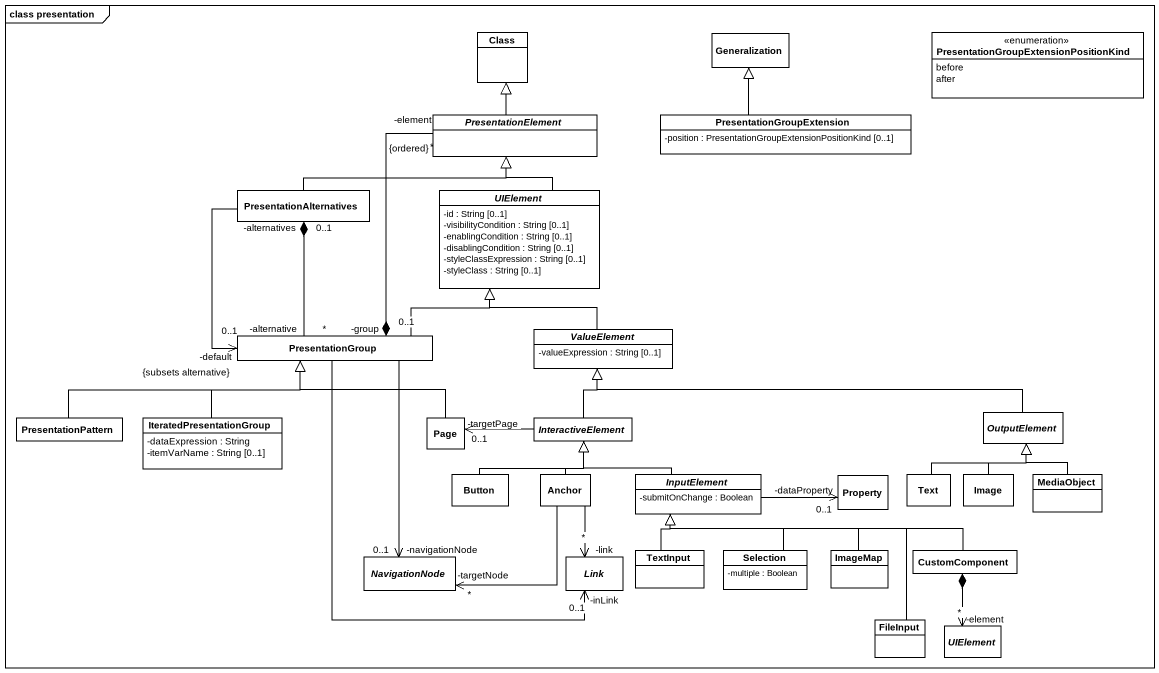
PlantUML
@startuml
mainframe class presentation
hide circle
hide empty members
skinparam classAttributeIconSize 0
class "Class" as Class_ #FFFFFF
class Generalization #FFFFFF
enum "PresentationGroupExtensionPositionKind" as PresentationGroupExtensionPo {
  before
  after
}
abstract class PresentationElement
class PresentationGroupExtension {
  -position : PresentationGroupExtensionPositionKind [0..1]
}
class PresentationAlternatives
abstract class UIElement {
  -id : String [0..1]
  -visibilityCondition : String [0..1]
  -enablingCondition : String [0..1]
  -disablingCondition : String [0..1]
  -styleClassExpression : String [0..1]
  -styleClass : String [0..1]
}
class PresentationGroup
abstract class ValueElement {
  -valueExpression : String [0..1]
}
class PresentationPattern
class IteratedPresentationGroup {
  -dataExpression : String
  -itemVarName : String [0..1]
}
class "Page" as Page_
abstract class InteractiveElement
abstract class OutputElement
class Button
class Anchor
abstract class InputElement {
  -submitOnChange : Boolean
}
class Property
class Text
class Image
class MediaObject
abstract class NavigationNode
abstract class Link
class TextInput
class Selection {
  -multiple : Boolean
}
class ImageMap
class CustomComponent
class FileInput
abstract class "UIElement" as UIElement_2
PresentationElement -up-|> Class_
PresentationGroupExtension -up-|> Generalization
PresentationAlternatives -right-|> PresentationElement
PresentationAlternatives --> "-default\n0..1\n{subsets alternative}" PresentationGroup
PresentationAlternatives "-alternatives\n0..1" *-- "-alternative\n*" PresentationGroup
UIElement -up-|> PresentationElement
PresentationGroup "-group\n0..1" *-up- "-element\n*\n{ordered}" PresentationElement
PresentationGroup -right-|> UIElement
PresentationGroup --> "-navigationNode\n0..1" NavigationNode
PresentationGroup --> "-inLink\n0..1" Link
ValueElement -up-|> UIElement
PresentationPattern -right-|> PresentationGroup
IteratedPresentationGroup -up-|> PresentationGroup
Page_ -up-|> PresentationGroup
InteractiveElement -up-|> ValueElement
InteractiveElement -left-> "-targetPage\n0..1" Page_
OutputElement -left-|> ValueElement
Button -right-|> InteractiveElement
Anchor -up-|> InteractiveElement
Anchor -left-> "-targetNode\n*" NavigationNode
Anchor --> "-link\n*" Link
InputElement -left-|> InteractiveElement
InputElement -right-> "-dataProperty\n0..1" Property
Text -up-|> OutputElement
Image -up-|> OutputElement
MediaObject -up-|> OutputElement
TextInput -up-|> InputElement
Selection -up-|> InputElement
ImageMap -left-|> InputElement
CustomComponent -left-|> InputElement
CustomComponent *--> "-element\n*" UIElement_2
FileInput -up-|> InputElement
@enduml
